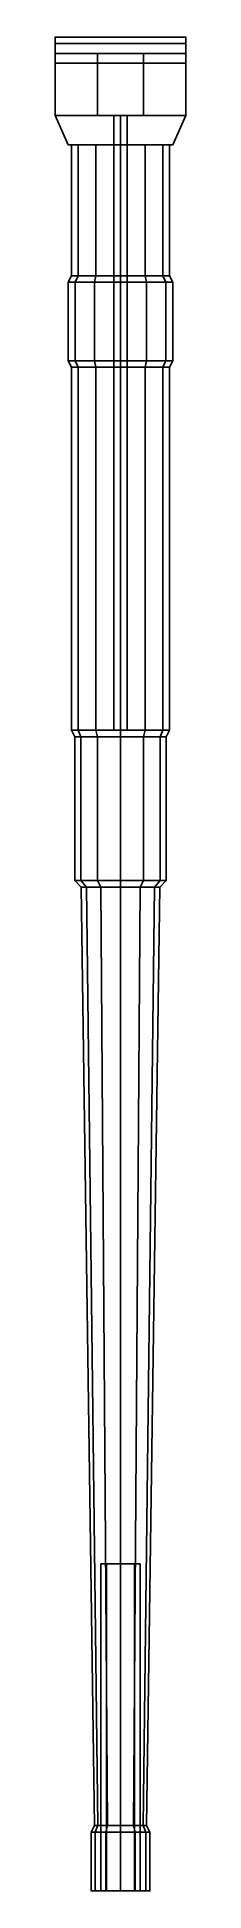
# Model space of a CAD drawing. Extents: x -0.2 to 0.2, y -5.1 to 0.57.
import ezdxf

# ---------------------------------------------------------------- set-up
doc = ezdxf.new("R2010")
doc.units = 0
doc.layers.add('BARREL', color=1, linetype='CONTINUOUS')

msp = doc.modelspace()

# ---------------------------------------------------------------- linework, layer by layer
at = {"layer": 'BARREL'}
for points in [[(0.2, 0.55, 0.19), (0.2, 0.57, -0.09), (-0.2, 0.57, -0.09), (-0.2, 0.55, 0.19)], [(-0.2, 0.55, 0.19), (-0.2, 0.57, -0.09), (-0.2, 0.52, -0.14), (-0.2, 0.49, 0.23)], [(-0.2, 0.52, -0.14), (-0.2, 0.57, -0.09), (0.2, 0.57, -0.09), (0.2, 0.52, -0.14)], [(0.2, 0.52, -0.14), (0.2, 0.57, -0.09), (0.2, 0.55, 0.19), (0.2, 0.49, 0.23)], [(0.2, 0.49, 0.23), (0.2, 0.55, 0.19), (-0.2, 0.55, 0.19), (-0.2, 0.49, 0.23)], [(-0.2, 0.49, 0.23), (-0.2, 0.52, -0.14), (-0.2, 0.33, -0.14), (-0.2, 0.33, 0.23)], [(-0.2, 0.33, -0.14), (-0.2, 0.52, -0.14), (-0.07, 0.52, -0.14), (-0.07, 0.33, -0.14)], [(0.07, 0.52, -0.14), (0.07, 0.52, -0.33), (-0.07, 0.52, -0.33), (-0.07, 0.52, -0.14)], [(-0.07, 0.52, -0.14), (-0.07, 0.52, -0.33), (-0.07, 0.33, -0.33), (-0.07, 0.33, -0.14)], [(-0.07, 0.33, -0.33), (-0.07, 0.52, -0.33), (0.07, 0.52, -0.33), (0.07, 0.33, -0.33)], [(0.07, 0.33, -0.33), (0.07, 0.52, -0.33), (0.07, 0.52, -0.14), (0.07, 0.33, -0.14)], [(0.07, 0.33, -0.14), (0.07, 0.52, -0.14), (0.2, 0.52, -0.14), (0.2, 0.33, -0.14)], [(0.2, 0.33, -0.14), (0.2, 0.52, -0.14), (0.2, 0.49, 0.23), (0.2, 0.33, 0.23)], [(0.2, 0.33, 0.23), (0.2, 0.49, 0.23), (-0.2, 0.49, 0.23), (-0.2, 0.33, 0.23)], [(-0.2, 0.33, -0.14), (-0.16, 0.24, -0.14), (-0.16, 0.24, 0.16), (-0.2, 0.33, 0.23)], [(0.2, 0.33, -0.14), (0.16, 0.24, -0.14), (-0.16, 0.24, -0.14), (-0.2, 0.33, -0.14)], [(-0.2, 0.33, 0.23), (-0.16, 0.24, 0.16), (0.16, 0.24, 0.16), (0.2, 0.33, 0.23)], [(-0.07, 0.33, -0.14), (-0.07, 0.33, -0.33), (0.07, 0.33, -0.33), (0.07, 0.33, -0.14)], [(0, 0.33, -0.23), (-0.02, 0.33, -0.25), (-0.02, -1.55, -0.25), (0, -1.55, -0.23)], [(-0.02, 0.33, -0.25), (0, 0.33, -0.27), (0, -1.55, -0.27), (-0.02, -1.55, -0.25)], [(0.02, 0.33, -0.25), (0, 0.33, -0.23), (0, -1.55, -0.23), (0.02, -1.55, -0.25)], [(0, 0.33, -0.27), (0.02, 0.33, -0.25), (0.02, -1.55, -0.25), (0, -1.55, -0.27)], [(0.16, 0.24, 0.16), (0.16, 0.24, -0.14), (0.2, 0.33, -0.14), (0.2, 0.33, 0.23)], [(-0.16, 0.24, 0.16), (-0.16, 0.24, -0.14), (0.16, 0.24, -0.14), (0.16, 0.24, 0.16)], [(-0.1299, -0.16, -0.075), (-0.15, -0.16), (-0.15, 0.24), (-0.1299, 0.24, -0.075)], [(-0.15, -0.16), (-0.1299, -0.16, 0.075), (-0.1299, 0.24, 0.075), (-0.15, 0.24)], [(-0.075, -0.16, -0.1299), (-0.1299, -0.16, -0.075), (-0.1299, 0.24, -0.075), (-0.075, 0.24, -0.1299)], [(-0.1299, -0.16, 0.075), (-0.075, -0.16, 0.1299), (-0.075, 0.24, 0.1299), (-0.1299, 0.24, 0.075)], [(0, -0.16, -0.15), (-0.075, -0.16, -0.1299), (-0.075, 0.24, -0.1299), (0, 0.24, -0.15)], [(-0.075, -0.16, 0.1299), (0, -0.16, 0.15), (0, 0.24, 0.15), (-0.075, 0.24, 0.1299)], [(0.075, -0.16, -0.1299), (0, -0.16, -0.15), (0, 0.24, -0.15), (0.075, 0.24, -0.1299)], [(0, -0.16, 0.15), (0.075, -0.16, 0.1299), (0.075, 0.24, 0.1299), (0, 0.24, 0.15)], [(0.1299, -0.16, -0.075), (0.075, -0.16, -0.1299), (0.075, 0.24, -0.1299), (0.1299, 0.24, -0.075)], [(0.075, -0.16, 0.1299), (0.1299, -0.16, 0.075), (0.1299, 0.24, 0.075), (0.075, 0.24, 0.1299)], [(0.15, -0.16), (0.1299, -0.16, -0.075), (0.1299, 0.24, -0.075), (0.15, 0.24)], [(0.1299, -0.16, 0.075), (0.15, -0.16), (0.15, 0.24), (0.1299, 0.24, 0.075)], [(-0.1299, -0.16, 0.075), (-0.15, -0.16), (-0.16, -0.18), (-0.1386, -0.18, 0.08)], [(-0.15, -0.16), (-0.1299, -0.16, -0.075), (-0.1386, -0.18, -0.08), (-0.16, -0.18)], [(-0.075, -0.16, 0.1299), (-0.1299, -0.16, 0.075), (-0.1386, -0.18, 0.08), (-0.08, -0.18, 0.1386)], [(-0.1299, -0.16, -0.075), (-0.075, -0.16, -0.1299), (-0.08, -0.18, -0.1386), (-0.1386, -0.18, -0.08)], [(0, -0.16, 0.15), (-0.075, -0.16, 0.1299), (-0.08, -0.18, 0.1386), (0, -0.18, 0.16)], [(-0.075, -0.16, -0.1299), (0, -0.16, -0.15), (0, -0.18, -0.16), (-0.08, -0.18, -0.1386)], [(0.075, -0.16, 0.1299), (0, -0.16, 0.15), (0, -0.18, 0.16), (0.08, -0.18, 0.1386)], [(0, -0.16, -0.15), (0.075, -0.16, -0.1299), (0.08, -0.18, -0.1386), (0, -0.18, -0.16)], [(0.1299, -0.16, 0.075), (0.075, -0.16, 0.1299), (0.08, -0.18, 0.1386), (0.1386, -0.18, 0.08)], [(0.075, -0.16, -0.1299), (0.1299, -0.16, -0.075), (0.1386, -0.18, -0.08), (0.08, -0.18, -0.1386)], [(0.15, -0.16), (0.1299, -0.16, 0.075), (0.1386, -0.18, 0.08), (0.16, -0.18)], [(0.1299, -0.16, -0.075), (0.15, -0.16), (0.16, -0.18), (0.1386, -0.18, -0.08)], [(-0.1386, -0.18, 0.08), (-0.16, -0.18), (-0.16, -0.42), (-0.1386, -0.42, 0.08)], [(-0.16, -0.18), (-0.1386, -0.18, -0.08), (-0.1386, -0.42, -0.08), (-0.16, -0.42)], [(-0.08, -0.18, 0.1386), (-0.1386, -0.18, 0.08), (-0.1386, -0.42, 0.08), (-0.08, -0.42, 0.1386)], [(-0.1386, -0.18, -0.08), (-0.08, -0.18, -0.1386), (-0.08, -0.42, -0.1386), (-0.1386, -0.42, -0.08)], [(0, -0.18, 0.16), (-0.08, -0.18, 0.1386), (-0.08, -0.42, 0.1386), (0, -0.42, 0.16)], [(-0.08, -0.18, -0.1386), (0, -0.18, -0.16), (0, -0.42, -0.16), (-0.08, -0.42, -0.1386)], [(0.08, -0.18, 0.1386), (0, -0.18, 0.16), (0, -0.42, 0.16), (0.08, -0.42, 0.1386)], [(0, -0.18, -0.16), (0.08, -0.18, -0.1386), (0.08, -0.42, -0.1386), (0, -0.42, -0.16)], [(0.1386, -0.18, 0.08), (0.08, -0.18, 0.1386), (0.08, -0.42, 0.1386), (0.1386, -0.42, 0.08)], [(0.08, -0.18, -0.1386), (0.1386, -0.18, -0.08), (0.1386, -0.42, -0.08), (0.08, -0.42, -0.1386)], [(0.16, -0.18), (0.1386, -0.18, 0.08), (0.1386, -0.42, 0.08), (0.16, -0.42)], [(0.1386, -0.18, -0.08), (0.16, -0.18), (0.16, -0.42), (0.1386, -0.42, -0.08)], [(-0.1299, -0.44, -0.075), (-0.15, -0.44), (-0.16, -0.42), (-0.1386, -0.42, -0.08)], [(-0.15, -0.44), (-0.1299, -0.44, 0.075), (-0.1386, -0.42, 0.08), (-0.16, -0.42)], [(-0.1299, -0.44, 0.075), (-0.15, -0.44), (-0.15, -1.55), (-0.1299, -1.55, 0.075)], [(-0.15, -0.44), (-0.1299, -0.44, -0.075), (-0.1299, -1.55, -0.075), (-0.15, -1.55)], [(-0.075, -0.44, -0.1299), (-0.1299, -0.44, -0.075), (-0.1386, -0.42, -0.08), (-0.08, -0.42, -0.1386)], [(-0.1299, -0.44, 0.075), (-0.075, -0.44, 0.1299), (-0.08, -0.42, 0.1386), (-0.1386, -0.42, 0.08)], [(-0.075, -0.44, 0.1299), (-0.1299, -0.44, 0.075), (-0.1299, -1.55, 0.075), (-0.075, -1.55, 0.1299)], [(-0.1299, -0.44, -0.075), (-0.075, -0.44, -0.1299), (-0.075, -1.55, -0.1299), (-0.1299, -1.55, -0.075)], [(0, -0.44, -0.15), (-0.075, -0.44, -0.1299), (-0.08, -0.42, -0.1386), (0, -0.42, -0.16)], [(-0.075, -0.44, 0.1299), (0, -0.44, 0.15), (0, -0.42, 0.16), (-0.08, -0.42, 0.1386)], [(0, -0.44, 0.15), (-0.075, -0.44, 0.1299), (-0.075, -1.55, 0.1299), (0, -1.55, 0.15)], [(-0.075, -0.44, -0.1299), (0, -0.44, -0.15), (0, -1.55, -0.15), (-0.075, -1.55, -0.1299)], [(0.075, -0.44, -0.1299), (0, -0.44, -0.15), (0, -0.42, -0.16), (0.08, -0.42, -0.1386)], [(0, -0.44, 0.15), (0.075, -0.44, 0.1299), (0.08, -0.42, 0.1386), (0, -0.42, 0.16)], [(0.075, -0.44, 0.1299), (0, -0.44, 0.15), (0, -1.55, 0.15), (0.075, -1.55, 0.1299)], [(0, -0.44, -0.15), (0.075, -0.44, -0.1299), (0.075, -1.55, -0.1299), (0, -1.55, -0.15)], [(0.1299, -0.44, -0.075), (0.075, -0.44, -0.1299), (0.08, -0.42, -0.1386), (0.1386, -0.42, -0.08)], [(0.075, -0.44, 0.1299), (0.1299, -0.44, 0.075), (0.1386, -0.42, 0.08), (0.08, -0.42, 0.1386)], [(0.1299, -0.44, 0.075), (0.075, -0.44, 0.1299), (0.075, -1.55, 0.1299), (0.1299, -1.55, 0.075)], [(0.075, -0.44, -0.1299), (0.1299, -0.44, -0.075), (0.1299, -1.55, -0.075), (0.075, -1.55, -0.1299)], [(0.15, -0.44), (0.1299, -0.44, -0.075), (0.1386, -0.42, -0.08), (0.16, -0.42)], [(0.1299, -0.44, 0.075), (0.15, -0.44), (0.16, -0.42), (0.1386, -0.42, 0.08)], [(0.15, -0.44), (0.1299, -0.44, 0.075), (0.1299, -1.55, 0.075), (0.15, -1.55)], [(0.1299, -0.44, -0.075), (0.15, -0.44), (0.15, -1.55), (0.1299, -1.55, -0.075)], [(-0.1212, -1.57, -0.07), (-0.14, -1.57), (-0.15, -1.55), (-0.1299, -1.55, -0.075)], [(-0.14, -1.57), (-0.1212, -1.57, 0.07), (-0.1299, -1.55, 0.075), (-0.15, -1.55)], [(-0.1212, -1.57, 0.07), (-0.14, -1.57), (-0.14, -2.01), (-0.1212, -2.01, 0.07)], [(-0.14, -1.57), (-0.1212, -1.57, -0.07), (-0.1212, -2.01, -0.07), (-0.14, -2.01)], [(-0.07, -1.57, -0.1212), (-0.1212, -1.57, -0.07), (-0.1299, -1.55, -0.075), (-0.075, -1.55, -0.1299)], [(-0.1212, -1.57, 0.07), (-0.07, -1.57, 0.1212), (-0.075, -1.55, 0.1299), (-0.1299, -1.55, 0.075)], [(-0.07, -1.57, 0.1212), (-0.1212, -1.57, 0.07), (-0.1212, -2.01, 0.07), (-0.07, -2.01, 0.1212)], [(-0.1212, -1.57, -0.07), (-0.07, -1.57, -0.1212), (-0.07, -2.01, -0.1212), (-0.1212, -2.01, -0.07)], [(0, -1.57, -0.14), (-0.07, -1.57, -0.1212), (-0.075, -1.55, -0.1299), (0, -1.55, -0.15)], [(-0.07, -1.57, 0.1212), (0, -1.57, 0.14), (0, -1.55, 0.15), (-0.075, -1.55, 0.1299)], [(0, -1.57, 0.14), (-0.07, -1.57, 0.1212), (-0.07, -2.01, 0.1212), (0, -2.01, 0.14)], [(-0.07, -1.57, -0.1212), (0, -1.57, -0.14), (0, -2.01, -0.14), (-0.07, -2.01, -0.1212)], [(0.07, -1.57, -0.1212), (0, -1.57, -0.14), (0, -1.55, -0.15), (0.075, -1.55, -0.1299)], [(0, -1.57, 0.14), (0.07, -1.57, 0.1212), (0.075, -1.55, 0.1299), (0, -1.55, 0.15)], [(0.07, -1.57, 0.1212), (0, -1.57, 0.14), (0, -2.01, 0.14), (0.07, -2.01, 0.1212)], [(0, -1.57, -0.14), (0.07, -1.57, -0.1212), (0.07, -2.01, -0.1212), (0, -2.01, -0.14)], [(0.1212, -1.57, -0.07), (0.07, -1.57, -0.1212), (0.075, -1.55, -0.1299), (0.1299, -1.55, -0.075)], [(0.07, -1.57, 0.1212), (0.1212, -1.57, 0.07), (0.1299, -1.55, 0.075), (0.075, -1.55, 0.1299)], [(0.1212, -1.57, 0.07), (0.07, -1.57, 0.1212), (0.07, -2.01, 0.1212), (0.1212, -2.01, 0.07)], [(0.07, -1.57, -0.1212), (0.1212, -1.57, -0.07), (0.1212, -2.01, -0.07), (0.07, -2.01, -0.1212)], [(0.14, -1.57), (0.1212, -1.57, -0.07), (0.1299, -1.55, -0.075), (0.15, -1.55)], [(0.1212, -1.57, 0.07), (0.14, -1.57), (0.15, -1.55), (0.1299, -1.55, 0.075)], [(0.14, -1.57), (0.1212, -1.57, 0.07), (0.1212, -2.01, 0.07), (0.14, -2.01)], [(0.1212, -1.57, -0.07), (0.14, -1.57), (0.14, -2.01), (0.1212, -2.01, -0.07)], [(-0.1039, -2.03, -0.06), (-0.12, -2.03), (-0.14, -2.01), (-0.1212, -2.01, -0.07)], [(-0.12, -2.03), (-0.1039, -2.03, 0.06), (-0.1212, -2.01, 0.07), (-0.14, -2.01)], [(-0.06, -2.03, -0.1039), (-0.1039, -2.03, -0.06), (-0.1212, -2.01, -0.07), (-0.07, -2.01, -0.1212)], [(-0.1039, -2.03, 0.06), (-0.06, -2.03, 0.1039), (-0.07, -2.01, 0.1212), (-0.1212, -2.01, 0.07)], [(-0.0693, -4.9, -0.04), (-0.08, -4.9), (-0.12, -2.03), (-0.1039, -2.03, -0.06)], [(-0.08, -4.9), (-0.0693, -4.9, 0.04), (-0.1039, -2.03, 0.06), (-0.12, -2.03)], [(-0.04, -4.9, -0.0693), (-0.0693, -4.9, -0.04), (-0.1039, -2.03, -0.06), (-0.06, -2.03, -0.1039)], [(-0.0693, -4.9, 0.04), (-0.04, -4.9, 0.0693), (-0.06, -2.03, 0.1039), (-0.1039, -2.03, 0.06)], [(0, -2.03, -0.12), (-0.06, -2.03, -0.1039), (-0.07, -2.01, -0.1212), (0, -2.01, -0.14)], [(-0.06, -2.03, 0.1039), (0, -2.03, 0.12), (0, -2.01, 0.14), (-0.07, -2.01, 0.1212)], [(0, -4.9, -0.08), (-0.04, -4.9, -0.0693), (-0.06, -2.03, -0.1039), (0, -2.03, -0.12)], [(-0.04, -4.9, 0.0693), (0, -4.9, 0.08), (0, -2.03, 0.12), (-0.06, -2.03, 0.1039)], [(0.06, -2.03, -0.1039), (0, -2.03, -0.12), (0, -2.01, -0.14), (0.07, -2.01, -0.1212)], [(0, -2.03, 0.12), (0.06, -2.03, 0.1039), (0.07, -2.01, 0.1212), (0, -2.01, 0.14)], [(0.04, -4.9, -0.0693), (0, -4.9, -0.08), (0, -2.03, -0.12), (0.06, -2.03, -0.1039)], [(0, -4.9, 0.08), (0.04, -4.9, 0.0693), (0.06, -2.03, 0.1039), (0, -2.03, 0.12)], [(0.0693, -4.9, -0.04), (0.04, -4.9, -0.0693), (0.06, -2.03, -0.1039), (0.1039, -2.03, -0.06)], [(0.04, -4.9, 0.0693), (0.0693, -4.9, 0.04), (0.1039, -2.03, 0.06), (0.06, -2.03, 0.1039)], [(0.1039, -2.03, -0.06), (0.06, -2.03, -0.1039), (0.07, -2.01, -0.1212), (0.1212, -2.01, -0.07)], [(0.06, -2.03, 0.1039), (0.1039, -2.03, 0.06), (0.1212, -2.01, 0.07), (0.07, -2.01, 0.1212)], [(0.08, -4.9), (0.0693, -4.9, -0.04), (0.1039, -2.03, -0.06), (0.12, -2.03)], [(0.0693, -4.9, 0.04), (0.08, -4.9), (0.12, -2.03), (0.1039, -2.03, 0.06)], [(0.12, -2.03), (0.1039, -2.03, -0.06), (0.1212, -2.01, -0.07), (0.14, -2.01)], [(0.1039, -2.03, 0.06), (0.12, -2.03), (0.14, -2.01), (0.1212, -2.01, 0.07)], [(-0.06, -4.1), (-0.0424, -4.1, 0.0424), (-0.0424, -5.1, 0.0424), (-0.06, -5.1)], [(-0.0424, -4.1, -0.0424), (-0.06, -4.1), (-0.06, -5.1), (-0.0424, -5.1, -0.0424)], [(-0.0424, -4.1, 0.0424), (0, -4.1, 0.06), (0, -5.1, 0.06), (-0.0424, -5.1, 0.0424)], [(0, -4.1, -0.06), (-0.0424, -4.1, -0.0424), (-0.0424, -5.1, -0.0424), (0, -5.1, -0.06)], [(0, -4.1, 0.06), (0.0424, -4.1, 0.0424), (0.0424, -5.1, 0.0424), (0, -5.1, 0.06)], [(0.0424, -4.1, -0.0424), (0, -4.1, -0.06), (0, -5.1, -0.06), (0.0424, -5.1, -0.0424)], [(0.0424, -4.1, 0.0424), (0.06, -4.1), (0.06, -5.1), (0.0424, -5.1, 0.0424)], [(0.06, -4.1), (0.0424, -4.1, -0.0424), (0.0424, -5.1, -0.0424), (0.06, -5.1)], [(-0.0779, -4.92, -0.045), (-0.09, -4.92), (-0.08, -4.9), (-0.0693, -4.9, -0.04)], [(-0.09, -4.92), (-0.0779, -4.92, 0.045), (-0.0693, -4.9, 0.04), (-0.08, -4.9)], [(-0.0779, -4.92, 0.045), (-0.09, -4.92), (-0.09, -5.1), (-0.0779, -5.1, 0.045)], [(-0.09, -4.92), (-0.0779, -4.92, -0.045), (-0.0779, -5.1, -0.045), (-0.09, -5.1)], [(-0.045, -4.92, -0.0779), (-0.0779, -4.92, -0.045), (-0.0693, -4.9, -0.04), (-0.04, -4.9, -0.0693)], [(-0.0779, -4.92, 0.045), (-0.045, -4.92, 0.0779), (-0.04, -4.9, 0.0693), (-0.0693, -4.9, 0.04)], [(-0.045, -4.92, 0.0779), (-0.0779, -4.92, 0.045), (-0.0779, -5.1, 0.045), (-0.045, -5.1, 0.0779)], [(-0.0779, -4.92, -0.045), (-0.045, -4.92, -0.0779), (-0.045, -5.1, -0.0779), (-0.0779, -5.1, -0.045)], [(0, -4.92, -0.09), (-0.045, -4.92, -0.0779), (-0.04, -4.9, -0.0693), (0, -4.9, -0.08)], [(-0.045, -4.92, 0.0779), (0, -4.92, 0.09), (0, -4.9, 0.08), (-0.04, -4.9, 0.0693)], [(0, -4.92, 0.09), (-0.045, -4.92, 0.0779), (-0.045, -5.1, 0.0779), (0, -5.1, 0.09)], [(-0.045, -4.92, -0.0779), (0, -4.92, -0.09), (0, -5.1, -0.09), (-0.045, -5.1, -0.0779)], [(0.045, -4.92, -0.0779), (0, -4.92, -0.09), (0, -4.9, -0.08), (0.04, -4.9, -0.0693)], [(0, -4.92, 0.09), (0.045, -4.92, 0.0779), (0.04, -4.9, 0.0693), (0, -4.9, 0.08)], [(0.045, -4.92, 0.0779), (0, -4.92, 0.09), (0, -5.1, 0.09), (0.045, -5.1, 0.0779)], [(0, -4.92, -0.09), (0.045, -4.92, -0.0779), (0.045, -5.1, -0.0779), (0, -5.1, -0.09)], [(0.0779, -4.92, -0.045), (0.045, -4.92, -0.0779), (0.04, -4.9, -0.0693), (0.0693, -4.9, -0.04)], [(0.045, -4.92, 0.0779), (0.0779, -4.92, 0.045), (0.0693, -4.9, 0.04), (0.04, -4.9, 0.0693)], [(0.0779, -4.92, 0.045), (0.045, -4.92, 0.0779), (0.045, -5.1, 0.0779), (0.0779, -5.1, 0.045)], [(0.045, -4.92, -0.0779), (0.0779, -4.92, -0.045), (0.0779, -5.1, -0.045), (0.045, -5.1, -0.0779)], [(0.09, -4.92), (0.0779, -4.92, -0.045), (0.0693, -4.9, -0.04), (0.08, -4.9)], [(0.0779, -4.92, 0.045), (0.09, -4.92), (0.08, -4.9), (0.0693, -4.9, 0.04)], [(0.09, -4.92), (0.0779, -4.92, 0.045), (0.0779, -5.1, 0.045), (0.09, -5.1)], [(0.0779, -4.92, -0.045), (0.09, -4.92), (0.09, -5.1), (0.0779, -5.1, -0.045)], [(-0.09, -5.1), (-0.0779, -5.1, -0.045), (-0.0424, -5.1, -0.0424), (-0.06, -5.1)], [(-0.0779, -5.1, 0.045), (-0.09, -5.1), (-0.06, -5.1), (-0.0424, -5.1, 0.0424)], [(-0.045, -5.1, 0.0779), (-0.0779, -5.1, 0.045), (-0.0424, -5.1, 0.0424)], [(-0.0779, -5.1, -0.045), (-0.045, -5.1, -0.0779), (-0.0424, -5.1, -0.0424)], [(0, -5.1, 0.09), (-0.045, -5.1, 0.0779), (-0.0424, -5.1, 0.0424), (0, -5.1, 0.06)], [(-0.045, -5.1, -0.0779), (0, -5.1, -0.09), (0, -5.1, -0.06), (-0.0424, -5.1, -0.0424)], [(0.045, -5.1, 0.0779), (0, -5.1, 0.09), (0, -5.1, 0.06), (0.0424, -5.1, 0.0424)], [(0, -5.1, -0.09), (0.045, -5.1, -0.0779), (0.0424, -5.1, -0.0424), (0, -5.1, -0.06)], [(0.045, -5.1, -0.0779), (0.0779, -5.1, -0.045), (0.0424, -5.1, -0.0424)], [(0.0779, -5.1, 0.045), (0.045, -5.1, 0.0779), (0.0424, -5.1, 0.0424)], [(0.09, -5.1), (0.0779, -5.1, 0.045), (0.0424, -5.1, 0.0424), (0.06, -5.1)], [(0.0779, -5.1, -0.045), (0.09, -5.1), (0.06, -5.1), (0.0424, -5.1, -0.0424)]]:
    msp.add_3dface(points, dxfattribs=at)

doc.saveas('drawing.dxf')
